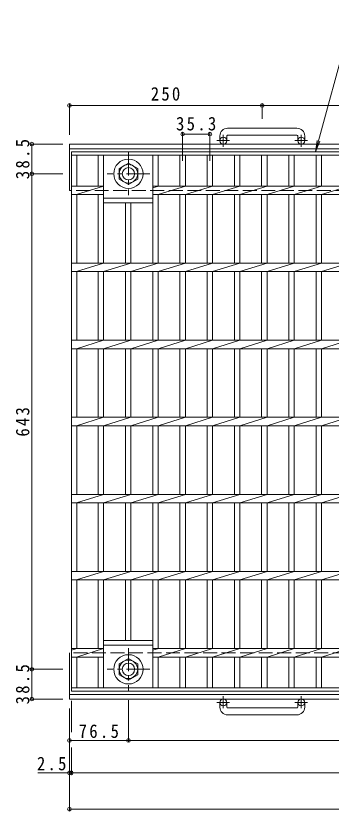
# Model space of a CAD drawing. Units: millimetres, scale not verified. Extents: x -930 to 1034, y -821 to 820.
# Drawn here: x -930 to -522, y -233 to 799 of the extents above; entities that cross this region are included whole.
import ezdxf

# ---------------------------------------------------------------- set-up
doc = ezdxf.new("R2010")
doc.units = ezdxf.units.MM
doc.header["$LTSCALE"] = 6
doc.header["$PDMODE"] = 32
doc.header["$PDSIZE"] = 4.8
doc.linetypes.add('CHAIN1', pattern=[8, 5, -1, 1, -1])
doc.linetypes.add('DASHED3', pattern=[4, 3, -1])
for name, color, linetype, lineweight in [('0-1_躯体', 2, 'Continuous', 9), ('0-2_仕上', 3, 'Continuous', 9), ('0-4_その他', 7, 'Continuous', 9), ('0-5_寸法', 7, 'Continuous', 9)]:
    doc.layers.add(name, color=color, linetype=linetype, lineweight=lineweight)
doc.styles.add('ＭＳ ゴシック', font='')
doc.styles.get('ＭＳ ゴシック').set_extended_font_data('MS Gothic')

msp = doc.modelspace()

# ---------------------------------------------------------------- linework, layer by layer
at = {"layer": '0-1_躯体'}
for p, q in [((-565.984, 653.352), (-655.983, 653.352)), ((-665.983, 643.352), (-665.983, 637.252)), ((-656.984, 643.352), (-656.984, 637.252)), ((-655.983, 644.351), (-565.983, 644.351)), ((-564.983, 643.352), (-564.983, 637.252)), ((-555.983, 643.352), (-555.983, 637.252)), ((-860.984, 572.752), (-860.984, 632.752)), ((266.346, 632.752), (-860.984, 632.752)), ((264.3, 626.751), (-860.984, 626.751)), ((-784.484, 608.108), (-796.484, 601.179)), ((-796.484, 601.179), (-796.484, 587.324)), ((-772.484, 601.179), (-784.484, 608.108)), ((-772.484, 587.324), (-772.484, 601.179)), ((-796.484, 587.324), (-784.484, 580.395)), ((-784.484, 580.395), (-772.484, 587.324)), ((-860.984, -87.248), (-860.984, -27.249)), ((-796.484, -41.82), (-784.484, -34.891)), ((-784.484, -34.891), (-772.484, -41.82)), ((-796.484, -55.676), (-796.484, -41.82)), ((-772.484, -41.82), (-772.484, -55.676)), ((-784.484, -62.605), (-796.484, -55.676)), ((-772.484, -55.676), (-784.484, -62.605)), ((247.936, -81.248), (-860.984, -81.248)), ((245.891, -87.248), (-860.984, -87.248)), ((-665.983, -97.849), (-665.983, -91.749)), ((-656.984, -97.849), (-656.984, -91.749)), ((-564.983, -97.849), (-564.983, -91.749)), ((-555.983, -97.849), (-555.983, -91.749)), ((-655.983, -98.849), (-565.983, -98.849)), ((-565.984, -107.849), (-655.983, -107.849))]:
    msp.add_line(p, q, dxfattribs=at)
at = {"layer": '0-1_躯体', "linetype": 'CHAIN1'}
for p, q in [((-661.484, 629.144), (-661.484, 644.741)), ((-560.483, 629.144), (-560.483, 644.741)), ((-653.321, 637.252), (-669.728, 637.252)), ((-552.321, 637.252), (-568.728, 637.252)), ((-784.484, 621.888), (-784.484, 566.615)), ((-756.847, 594.252), (-812.12, 594.252)), ((-784.484, -21.112), (-784.484, -76.385)), ((-756.847, -48.748), (-812.12, -48.748)), ((-653.321, -91.749), (-669.728, -91.749)), ((-661.484, -83.641), (-661.484, -99.239)), ((-552.321, -91.749), (-568.728, -91.749)), ((-560.483, -83.641), (-560.483, -99.239))]:
    msp.add_line(p, q, dxfattribs=at)
at = {"layer": '0-1_躯体', "linetype": 'DASHED3'}
for p, q in [((245.891, 572.752), (-860.984, 572.752)), ((266.345, -27.249), (-860.984, -27.249))]:
    msp.add_line(p, q, dxfattribs=at)
at = {"layer": '0-1_躯体'}
for centre, radius in [((-661.484, 637.252), 4.5), ((-560.484, 637.252), 4.5), ((-784.484, 594.252), 19), ((-784.484, 594.252), 12), ((-784.484, 594.252), 8), ((-784.484, -48.748), 19), ((-784.484, -48.748), 12), ((-784.484, -48.748), 8), ((-661.484, -91.749), 4.5), ((-560.484, -91.749), 4.5)]:
    msp.add_circle(centre, radius, dxfattribs=at)
for centre, radius, start, end in [((-655.983, 643.352), 10, 90, 180), ((-565.984, 643.352), 10, 0, 90), ((-655.983, 643.352), 1, 90, 180), ((-565.983, 643.352), 1, 0, 90), ((-655.983, -97.849), 10, 180, 270), ((-655.983, -97.849), 1, 180, 270), ((-565.984, -97.849), 10, 270, 0), ((-565.983, -97.849), 1, 270, 0)]:
    msp.add_arc(centre, radius, start, end, dxfattribs=at)
at = {"layer": '0-2_仕上'}
for p, q in [((-858.484, -77.248), (-858.484, 622.752)), ((-858.484, 622.752), (136.517, 622.752)), ((-858.484, 618.252), (136.517, 618.252)), ((-851.483, 578.252), (-851.483, 618.252)), ((-823.583, 618.252), (-823.583, 578.252)), ((-816.583, 618.252), (-816.583, 478.252)), ((-752.982, 618.252), (-752.982, 478.252)), ((-745.983, 618.252), (-745.983, 578.252)), ((-717.683, 618.252), (-717.683, 578.252)), ((-710.683, 618.252), (-710.683, 578.252)), ((-682.384, 618.252), (-682.384, 578.252)), ((-675.384, 618.252), (-675.384, 578.252)), ((-647.085, 618.252), (-647.085, 578.252)), ((-640.085, 618.252), (-640.085, 578.252)), ((-611.786, 618.252), (-611.786, 578.252)), ((-604.786, 618.252), (-604.786, 578.252)), ((-576.487, 618.252), (-576.487, 578.252)), ((-569.487, 618.252), (-569.487, 578.252)), ((-541.188, 618.252), (-541.188, 578.252)), ((-534.188, 618.252), (-534.188, 578.252)), ((-858.484, 578.252), (-816.583, 578.252)), ((-851.883, 567.252), (-816.583, 578.252)), ((-752.982, 575.946), (-745.582, 578.252)), ((-752.982, 578.252), (30.617, 578.252)), ((-745.983, 567.252), (-710.683, 578.252)), ((-710.683, 567.252), (-675.383, 578.252)), ((-675.384, 567.252), (-640.084, 578.252)), ((-640.085, 567.252), (-604.785, 578.252)), ((-604.786, 567.252), (-569.486, 578.252)), ((-569.487, 567.252), (-534.187, 578.252)), ((-534.188, 567.252), (-498.888, 578.252)), ((-858.484, 567.252), (-816.583, 567.252)), ((-851.483, 478.252), (-851.483, 567.252)), ((-823.583, 567.252), (-823.583, 478.252)), ((-816.583, 562.752), (-752.982, 562.752)), ((-752.982, 567.252), (30.617, 567.252)), ((-745.983, 567.252), (-745.983, 478.252)), ((-717.683, 567.252), (-717.683, 478.252)), ((-710.683, 567.252), (-710.683, 478.252)), ((-682.384, 567.252), (-682.384, 478.252)), ((-675.384, 567.252), (-675.384, 478.252)), ((-647.085, 567.252), (-647.085, 478.252)), ((-640.085, 567.252), (-640.085, 478.252)), ((-611.786, 567.252), (-611.786, 478.252)), ((-604.786, 567.252), (-604.786, 478.252)), ((-576.487, 567.252), (-576.487, 478.252)), ((-569.487, 567.252), (-569.487, 478.252)), ((-541.188, 567.252), (-541.188, 478.252)), ((-534.188, 567.252), (-534.188, 478.252)), ((-816.583, 556.752), (-752.982, 556.752)), ((-788.283, 556.752), (-788.283, 478.252)), ((-781.283, 556.752), (-781.283, 478.252)), ((-858.484, 478.252), (136.517, 478.252)), ((-851.883, 467.252), (-816.583, 478.252)), ((-816.583, 467.252), (-781.283, 478.252)), ((-781.283, 467.252), (-745.983, 478.252)), ((-745.983, 467.252), (-710.683, 478.252)), ((-710.683, 467.252), (-675.383, 478.252)), ((-675.384, 467.252), (-640.084, 478.252)), ((-640.085, 467.252), (-604.785, 478.252)), ((-604.786, 467.252), (-569.486, 478.252)), ((-569.487, 467.252), (-534.187, 478.252)), ((-534.188, 467.252), (-498.888, 478.252)), ((-858.484, 467.252), (136.517, 467.252)), ((-851.483, 378.252), (-851.483, 467.252)), ((-823.583, 467.252), (-823.583, 378.252)), ((-816.583, 467.252), (-816.583, 378.252)), ((-788.283, 467.252), (-788.283, 378.252)), ((-781.283, 467.252), (-781.283, 378.252)), ((-752.982, 467.252), (-752.982, 378.252)), ((-745.983, 467.252), (-745.983, 378.252)), ((-717.683, 467.252), (-717.683, 378.252)), ((-710.683, 467.252), (-710.683, 378.252)), ((-682.384, 467.252), (-682.384, 378.252)), ((-675.384, 467.252), (-675.384, 378.252)), ((-647.085, 467.252), (-647.085, 378.252)), ((-640.085, 467.252), (-640.085, 378.252)), ((-611.786, 467.252), (-611.786, 378.252)), ((-604.786, 467.252), (-604.786, 378.252)), ((-576.487, 467.252), (-576.487, 378.252)), ((-569.487, 467.252), (-569.487, 378.252)), ((-541.188, 467.252), (-541.188, 378.252)), ((-534.188, 467.252), (-534.188, 378.252)), ((-858.484, 378.252), (136.517, 378.252)), ((-851.883, 367.252), (-816.583, 378.252)), ((-816.583, 367.252), (-781.283, 378.252)), ((-781.283, 367.252), (-745.983, 378.252)), ((-745.983, 367.252), (-710.683, 378.252)), ((-710.683, 367.252), (-675.383, 378.252)), ((-675.384, 367.252), (-640.084, 378.252)), ((-640.085, 367.252), (-604.785, 378.252)), ((-604.786, 367.252), (-569.486, 378.252)), ((-569.487, 367.252), (-534.187, 378.252)), ((-534.188, 367.252), (-498.888, 378.252)), ((-858.484, 367.252), (136.517, 367.252)), ((-851.483, 278.252), (-851.483, 367.252)), ((-823.583, 367.252), (-823.583, 278.252)), ((-816.583, 367.252), (-816.583, 278.252)), ((-788.283, 367.252), (-788.283, 278.252)), ((-781.283, 367.252), (-781.283, 278.252)), ((-752.982, 367.252), (-752.982, 278.252)), ((-745.983, 367.252), (-745.983, 278.252)), ((-717.683, 367.252), (-717.683, 278.252)), ((-710.683, 367.252), (-710.683, 278.252)), ((-682.384, 367.252), (-682.384, 278.252)), ((-675.384, 367.252), (-675.384, 278.252)), ((-647.085, 367.252), (-647.085, 278.252)), ((-640.085, 367.252), (-640.085, 278.252)), ((-611.786, 367.252), (-611.786, 278.252)), ((-604.786, 367.252), (-604.786, 278.252)), ((-576.487, 367.252), (-576.487, 278.252)), ((-569.487, 367.252), (-569.487, 278.252)), ((-541.188, 367.252), (-541.188, 278.252)), ((-534.188, 367.252), (-534.188, 278.252)), ((-858.484, 278.252), (136.517, 278.252)), ((-851.883, 267.252), (-816.583, 278.252)), ((-816.583, 267.252), (-781.283, 278.252)), ((-781.283, 267.252), (-745.983, 278.252)), ((-745.983, 267.252), (-710.683, 278.252)), ((-710.683, 267.252), (-675.383, 278.252)), ((-675.384, 267.252), (-640.084, 278.252)), ((-640.085, 267.252), (-604.785, 278.252)), ((-604.786, 267.252), (-569.486, 278.252)), ((-569.487, 267.252), (-534.187, 278.252)), ((-534.188, 267.252), (-498.888, 278.252)), ((-858.484, 267.252), (136.517, 267.252)), ((-851.483, 178.252), (-851.483, 267.252)), ((-823.583, 267.252), (-823.583, 178.252)), ((-816.583, 267.252), (-816.583, 178.252)), ((-788.283, 267.252), (-788.283, 178.252)), ((-781.283, 267.252), (-781.283, 178.252)), ((-752.982, 267.252), (-752.982, 178.252)), ((-745.983, 267.252), (-745.983, 178.252)), ((-717.683, 267.252), (-717.683, 178.252)), ((-710.683, 267.252), (-710.683, 178.252)), ((-682.384, 267.252), (-682.384, 178.252)), ((-675.384, 267.252), (-675.384, 178.252)), ((-647.085, 267.252), (-647.085, 178.252)), ((-640.085, 267.252), (-640.085, 178.252)), ((-611.786, 267.252), (-611.786, 178.252)), ((-604.786, 267.252), (-604.786, 178.252)), ((-576.487, 267.252), (-576.487, 178.252)), ((-569.487, 267.252), (-569.487, 178.252)), ((-541.188, 267.252), (-541.188, 178.252)), ((-534.188, 267.252), (-534.188, 178.252)), ((-858.484, 178.252), (136.517, 178.252)), ((-851.883, 167.252), (-816.583, 178.252)), ((-816.583, 167.252), (-781.283, 178.252)), ((-781.283, 167.252), (-745.983, 178.252)), ((-745.983, 167.252), (-710.683, 178.252)), ((-710.683, 167.252), (-675.383, 178.252)), ((-675.384, 167.252), (-640.084, 178.252)), ((-640.085, 167.252), (-604.785, 178.252)), ((-604.786, 167.252), (-569.486, 178.252)), ((-569.487, 167.252), (-534.187, 178.252)), ((-534.188, 167.252), (-498.888, 178.252)), ((-858.484, 167.252), (136.517, 167.252)), ((-851.483, 78.252), (-851.483, 167.252)), ((-823.583, 167.252), (-823.583, 78.252)), ((-816.583, 167.252), (-816.583, 78.252)), ((-788.283, 167.252), (-788.283, 78.252)), ((-781.283, 167.252), (-781.283, 78.252)), ((-752.982, 167.252), (-752.982, 78.252)), ((-745.983, 167.252), (-745.983, 78.252)), ((-717.683, 167.252), (-717.683, 78.252)), ((-710.683, 167.252), (-710.683, 78.252)), ((-682.384, 167.252), (-682.384, 78.252)), ((-675.384, 167.252), (-675.384, 78.252)), ((-647.085, 167.252), (-647.085, 78.252)), ((-640.085, 167.252), (-640.085, 78.252)), ((-611.786, 167.252), (-611.786, 78.252)), ((-604.786, 167.252), (-604.786, 78.252)), ((-576.487, 167.252), (-576.487, 78.252)), ((-569.487, 167.252), (-569.487, 78.252)), ((-541.188, 167.252), (-541.188, 78.252)), ((-534.188, 167.252), (-534.188, 78.252)), ((-858.484, 78.252), (136.517, 78.252)), ((-851.883, 67.252), (-816.583, 78.252)), ((-816.583, 67.252), (-781.283, 78.252)), ((-781.283, 67.252), (-745.983, 78.252)), ((-745.983, 67.252), (-710.683, 78.252)), ((-710.683, 67.252), (-675.383, 78.252)), ((-675.384, 67.252), (-640.084, 78.252)), ((-640.085, 67.252), (-604.785, 78.252)), ((-604.786, 67.252), (-569.486, 78.252)), ((-569.487, 67.252), (-534.187, 78.252)), ((-534.188, 67.252), (-498.888, 78.252)), ((-858.484, 67.252), (136.517, 67.252)), ((-851.483, -21.748), (-851.483, 67.252)), ((-823.583, 67.252), (-823.583, -21.748)), ((-816.583, 67.252), (-816.583, -72.749)), ((-788.283, 67.252), (-788.283, -11.248)), ((-781.283, 67.252), (-781.283, -11.248)), ((-752.982, 67.252), (-752.982, -72.749)), ((-745.983, 67.252), (-745.983, -21.748)), ((-717.683, 67.252), (-717.683, -21.748)), ((-710.683, 67.252), (-710.683, -21.748)), ((-682.384, 67.252), (-682.384, -21.748)), ((-675.384, 67.252), (-675.384, -21.748)), ((-647.085, 67.252), (-647.085, -21.748)), ((-640.085, 67.252), (-640.085, -21.748)), ((-611.786, 67.252), (-611.786, -21.748)), ((-604.786, 67.252), (-604.786, -21.748)), ((-576.487, 67.252), (-576.487, -21.748)), ((-569.487, 67.252), (-569.487, -21.748)), ((-541.188, 67.252), (-541.188, -21.748)), ((-534.188, 67.252), (-534.188, -21.748)), ((-752.982, -11.248), (-816.583, -11.248)), ((-752.982, -17.249), (-816.583, -17.249)), ((-858.484, -23.929), (-851.483, -21.747)), ((-858.484, -21.748), (-816.583, -21.748)), ((-851.883, -32.748), (-816.583, -21.748)), ((-752.982, -21.748), (30.617, -21.748)), ((-752.982, -24.054), (-745.582, -21.749)), ((-745.983, -32.748), (-710.683, -21.748)), ((-710.683, -32.748), (-675.383, -21.748)), ((-675.384, -32.748), (-640.084, -21.748)), ((-640.085, -32.748), (-604.785, -21.748)), ((-604.786, -32.748), (-569.486, -21.748)), ((-569.487, -32.748), (-534.187, -21.748)), ((-534.188, -32.748), (-498.888, -21.748)), ((-858.484, -32.749), (-816.583, -32.749)), ((-851.483, -72.749), (-851.483, -32.749)), ((-823.583, -32.749), (-823.583, -72.749)), ((-752.982, -32.749), (30.617, -32.749)), ((-745.983, -32.749), (-745.983, -72.749)), ((-717.683, -32.749), (-717.683, -72.749)), ((-710.683, -32.749), (-710.683, -72.749)), ((-682.384, -32.749), (-682.384, -72.749)), ((-675.384, -32.749), (-675.384, -72.749)), ((-647.085, -32.749), (-647.085, -72.749)), ((-640.085, -32.749), (-640.085, -72.749)), ((-611.786, -32.749), (-611.786, -72.749)), ((-604.786, -32.749), (-604.786, -72.749)), ((-576.487, -32.749), (-576.487, -72.749)), ((-569.487, -32.749), (-569.487, -72.749)), ((-541.188, -32.749), (-541.188, -72.749)), ((-534.188, -32.749), (-534.188, -72.749)), ((136.517, -72.749), (-858.484, -72.749)), ((136.517, -77.248), (-858.484, -77.248))]:
    msp.add_line(p, q, dxfattribs=at)
at = {"layer": '0-4_その他'}
for p, q in [((-860.984, 684.789), (-860.984, 644.752)), ((-860.984, 682.989), (-610.983, 682.989)), ((-610.983, 684.789), (-610.983, 665.352)), ((-610.983, 682.989), (-110.983, 682.989)), ((-714.183, 611.201), (-714.183, 647.315)), ((-714.183, 645.815), (-678.884, 645.815)), ((-678.884, 611.201), (-678.884, 647.315)), ((-869.297, 632.752), (-911.147, 632.752)), ((-909.647, 594.252), (-909.647, 632.752)), ((-869.297, 594.252), (-911.147, 594.252)), ((-909.647, -48.748), (-909.647, 594.252)), ((-869.297, -48.748), (-911.147, -48.748)), ((-909.647, -87.248), (-909.647, -48.748)), ((-869.297, -87.248), (-911.147, -87.248)), ((-858.484, -89.748), (-858.484, -130.431)), ((-784.484, -88.885), (-784.484, -142.483)), ((-860.984, -99.748), (-860.984, -231.797)), ((-860.984, -140.983), (62.517, -140.983)), ((-858.484, -149.997), (-858.484, -184.537)), ((-902.059, -183.037), (164.388, -183.037)), ((-860.984, -230.298), (186.517, -230.298))]:
    msp.add_line(p, q, dxfattribs=at)
for p in [(-860.984, 682.989), (-610.983, 682.989), (-714.183, 645.815), (-678.884, 645.815), (-909.647, 632.752), (-909.647, 594.252), (-909.647, -48.748), (-909.647, -87.248), (-860.984, -140.983), (-784.484, -140.983), (-860.984, -183.037), (-858.484, -183.037), (-860.984, -230.298)]:
    msp.add_point(p, dxfattribs=at)
at = {"layer": '0-5_寸法'}
for q in [(-494.166, 799.119), (-540.039, 637.617), (-536.26, 636.591)]:
    msp.add_line((-542.045, 622.752), q, dxfattribs=at)

# ---------------------------------------------------------------- texts
at = {"layer": '0-4_その他', "color": 2, "char_height": 17.6, "attachment_point": 7, "style": 'ＭＳ ゴシック'}
for s, insert in [('\\T1.27;\\W0.9;250', (-755.484, 688.989)), ('\\T1.28;\\W0.9;35.3', (-722.784, 650.261)), ('\\T1.28;\\W0.9;76.5', (-848.984, -137.983)), ('\\T1.27;\\W0.9;2.5', (-903.052, -180.037))]:
    msp.add_mtext(s, dxfattribs=dict(at, insert=insert))
at = {"layer": '0-4_その他', "color": 2, "char_height": 17.6, "attachment_point": 7, "rotation": 90, "style": 'ＭＳ ゴシック'}
for s, insert in [('\\T1.28;\\W0.9;38.5', (-912.647, 587.252)), ('\\T1.27;\\W0.9;643', (-912.646, 253.252)), ('\\T1.28;\\W0.9;38.5', (-912.647, -94.248))]:
    msp.add_mtext(s, dxfattribs=dict(at, insert=insert))

doc.saveas('drawing.dxf')
